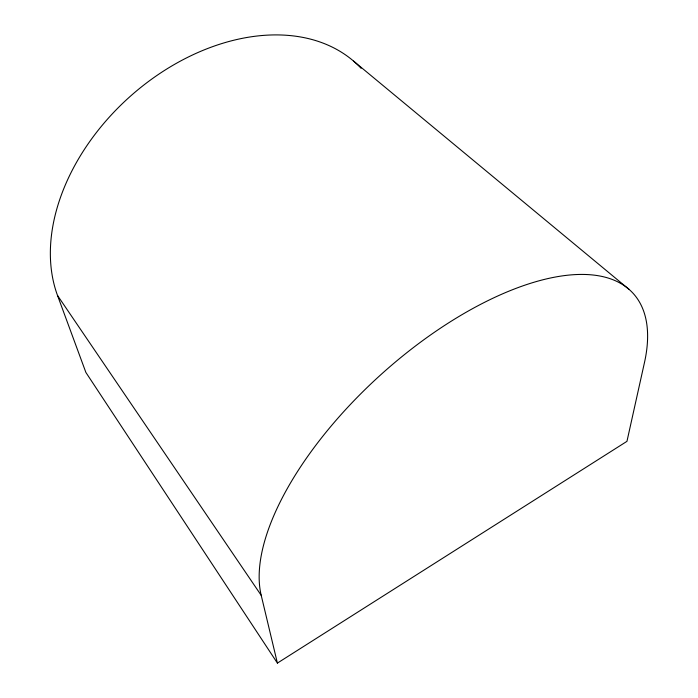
<?xml version="1.0" encoding="UTF-8"?>
<svg xmlns="http://www.w3.org/2000/svg" width="698" height="698" viewBox="0 0 698 698"><rect width="100%" height="100%" fill="white"/><g stroke="black" fill="none" stroke-linecap="round" stroke-linejoin="round"><path stroke-width="1.05" d="M277.394 663.1L626.961 441.337L644.498 362.428A242.738 109.316 -42.2 0 0 456.675 317.843A242.738 109.316 -42.2 0 0 261.209 595.35L277.394 663.1L85.88 372.435L57.524 295.481A192.439 135.936 -42.2 0 1 148.046 81.814A192.439 135.936 -42.2 0 1 361.119 68.325M353.563 61.092L629.125 289.426M57.524 295.481L261.209 595.35"/></g></svg>
